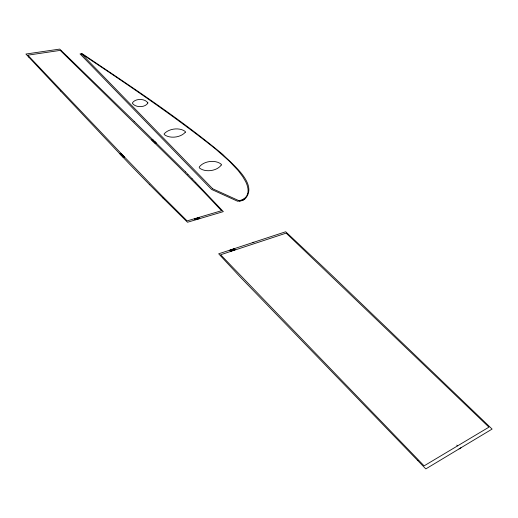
<?xml version="1.0" encoding="UTF-8"?>
<svg xmlns="http://www.w3.org/2000/svg" width="518" height="518" viewBox="0 0 518 518"><rect width="100%" height="100%" fill="white"/><g stroke="black" fill="none" stroke-linecap="round" stroke-linejoin="round"><path stroke-width="0.78" d="M153.412 141.207L153.263 141.297A0.803 0.44 13.1 0 0 153.386 141.485L154.565 141.459L153.419 141.213M238.85 200.615L239.264 200.557A14.323 8.23 16.4 0 0 241.116 200.155L241.258 200.116M212.561 188.714L238.785 200.634M212.626 188.714L81.378 53.697M247.643 193.661L247.811 193.039A16.395 9.382 16.3 0 0 247.908 192.547L248.018 191.666A20.357 11.642 16.2 0 0 248.057 191.11L248.064 190.132A24.974 14.277 16 0 0 248.031 189.517L247.941 188.656A30.575 17.489 15.8 0 0 247.837 187.982L247.177 185.34A29.299 16.725 15.8 0 0 246.911 184.576L246.613 183.786A25.738 14.666 15.9 0 0 246.277 182.983L245.914 182.161A20.157 11.448 16.1 0 0 245.5 181.319L242.696 176.573L238.591 171.108A36.545 20.726 15.3 0 0 237.756 170.105L229.888 161.752A90.54 52.454 13.4 0 0 228.762 160.671L216.103 149.488A104.662 60.522 12.5 0 0 214.711 148.336C172.144 114.452 126.411 83.774 81.462 53.788M247.604 193.81L247.513 194.101A15.016 8.599 16.4 0 1 247.358 194.522L246.963 195.403A16.2 9.292 16.3 0 1 246.587 196.076L246.056 196.827A17.735 10.172 16.3 0 1 245.409 197.585L243.9 198.854M459.065 448.912L492.1 429.085L326.185 269.813L285.69 231.766L252.389 242.709M244.606 199.32C259.272 184.68 232.045 164.141 222.967 154.604C178.529 117.586 129.953 85.897 82.064 53.594L80.037 53.911L211.597 189.433L237.607 201.256L241.576 200.719L244.548 199.352M243.771 198.938L242.443 199.657A11.072 6.371 16.5 0 1 241.265 200.123M457.536 445.888L424.1 465.857L220.629 254.759L286.169 233.126L488.953 427.149L457.536 445.888L456.753 445.098M460.962 447.779L425.809 468.907L417.864 460.657M243.544 199.935L239.387 201.152M60.664 91.064L129.073 163.636L149.288 184.389M60.956 50.304L67.618 56.76M253.865 242.223L218.687 253.801L239.439 276.198L417.864 460.657M155.458 142.295L155.627 142.586M155.445 142.405L154.442 142.521L155.847 142.884L155.225 143.311L156.209 143.259C154.254 144.257 157.977 142.728 155.355 143.227L156.06 142.897L154.765 142.845M155.536 142.495L154.707 142.793M153.289 140.119L153.451 140.41M153.276 140.229C151.133 139.692 153.639 141.718 153.024 140.954L153.924 140.747L152.551 140.501L153.367 140.32M60.91 50.298L59.712 49.093L25.9 54.047L28.859 57.194M67.625 56.76L134.149 121.329M134.156 121.329L185.548 171.924M185.541 171.924L187.911 174.378M187.898 174.378L192.107 178.742M192.1 178.742L195.752 182.524M195.746 182.524L223.329 211.622L187.503 222.248L164.342 199.398M162.969 198.025L164.342 199.398M162.963 198.025L149.65 184.738M149.301 184.389L149.644 184.745M28.853 57.194L60.664 91.064M233.754 250L233.21 250.356L233.948 249.974L232.711 249.592L233.145 249.171L232.465 249.417L233.754 250M123.129 156.948C125.796 156.812 123.614 158.32 123.129 156.948M198.388 218.654L197.831 218.991L198.575 218.635L197.332 218.195L197.818 217.877L197.138 218.097L198.388 218.654M147.908 102.927C145.364 107.867 135.127 107.809 132.297 103.121C134.913 98.232 145.014 98.284 147.908 102.927M231.494 249.844C232.291 251.677 233.223 249.281 231.494 249.844M119.697 153.496L120.04 154.008L121.329 153.716L160.431 194.282L187.115 220.895L221.562 210.709L202.713 190.838L177.726 165.663L60.243 50.388L27.784 55.173L121.348 153.691C120.26 153.477 121.031 153.101 119.729 153.451M151.878 139.821C152.952 140.857 153.263 139.465 151.878 139.821M152.033 139.879L152.59 140.022L152.033 139.879M196.167 218.486C196.814 220.163 197.947 218.097 196.199 218.441M232.873 250.388C230.801 251.593 231.455 248.018 232.873 250.388M119.891 153.568L120.564 153.749L119.891 153.568M221.29 165.002C216.99 171.167 205.115 172.695 199.346 167.897L199.242 167.055C203.632 160.968 215.339 159.44 221.167 164.174L221.29 165.002M195.972 218.428C196.911 220.713 198.323 217.612 195.972 218.428M185.321 132.213C180.743 137.613 169.826 138.941 164.219 134.563L164.174 133.819C168.823 128.483 179.597 127.156 185.25 131.475L185.321 132.213M154.96 141.79L154.383 142.295C156.902 141.686 153.017 143.007 154.727 141.822L153.833 141.913L154.96 141.79M122.921 155.381L122.17 156.022C125.369 155.251 120.416 156.928 122.63 155.426L121.503 155.549L122.921 155.381M235.01 249.695L234.376 249.903L234.006 249.521L234.596 249.326L233.612 249.119L234.13 248.789L233.32 249.048L234.324 250.077L235.01 249.695M231.047 251.139L229.888 250.162L231.442 250.731C228.71 247.701 234.278 252.952 230.186 250.252L231.047 251.139M199.132 217.929L198.284 217.832L198.808 217.534L197.999 217.767L198.944 218.738L199.747 218.505L199.003 218.577L198.653 218.214L199.132 217.929M195.668 219.69L194.561 218.764L196.076 219.315C193.486 216.414 198.795 221.458 194.852 218.849L195.668 219.69M122.371 156.268L122.734 156.844L124.029 156.546L123.511 156.002L123.77 156.468L122.753 156.216L123.135 156.611L122.779 156.695L122.371 156.268M120.312 154.099L120.675 154.675L121.97 154.383L121.452 153.84L121.704 154.299L120.694 154.047L121.07 154.448L120.72 154.526L120.312 154.099M120.908 154.733L121.419 155.465L121.296 155.135L122.436 154.876L120.908 154.733"/></g></svg>
